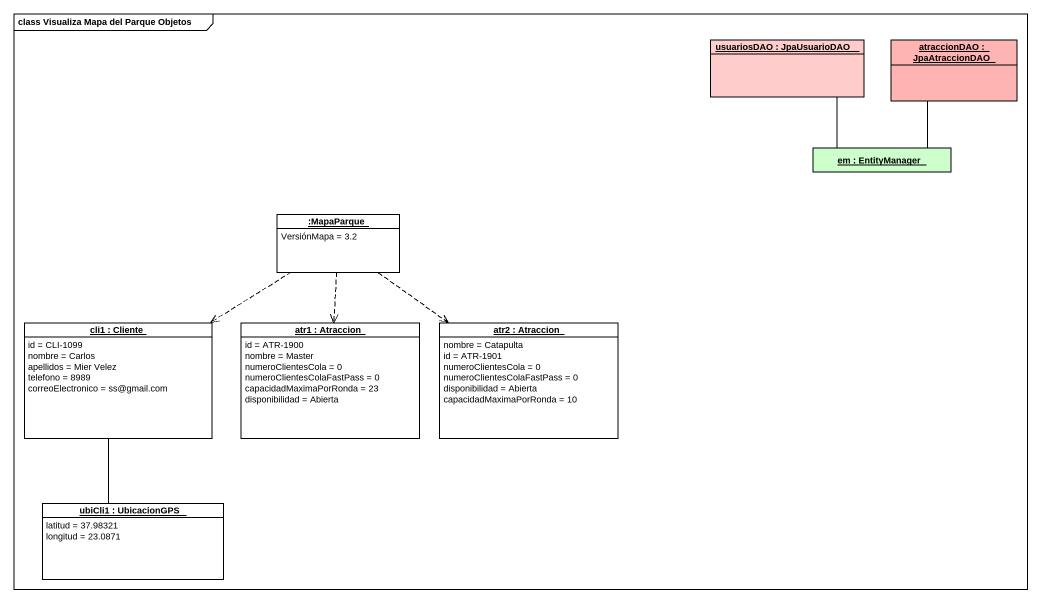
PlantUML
@startuml
mainframe class Visualiza Mapa del Parque Objetos
hide circle
hide empty members
object "usuariosDAO : JpaUsuarioDAO" as usuariosDAO #FFCCCC
object "atraccionDAO : JpaAtraccionDAO" as atraccionDAO #FFB4B4
object "em : EntityManager" as em #CCFFCC
object ":MapaParque" as MapaParque {
  VersiónMapa = 3.2
}
object "cli1 : Cliente" as cli1 {
  id = CLI-1099
  nombre = Carlos
  apellidos = Mier Velez
  telefono = 8989
  correoElectronico = ss@gmail.com
}
object "atr1 : Atraccion" as atr1 {
  id = ATR-1900
  nombre = Master
  numeroClientesCola = 0
  numeroClientesColaFastPass = 0
  capacidadMaximaPorRonda = 23
  disponibilidad = Abierta
}
object "atr2 : Atraccion" as atr2 {
  nombre = Catapulta
  id = ATR-1901
  numeroClientesCola = 0
  numeroClientesColaFastPass = 0
  disponibilidad = Abierta
  capacidadMaximaPorRonda = 10
}
object "ubiCli1 : UbicacionGPS" as ubiCli1 {
  latitud = 37.98321
  longitud = 23.0871
}
usuariosDAO -- em
atraccionDAO -- em
MapaParque ..> cli1
MapaParque ..> atr1
MapaParque ..> atr2
cli1 -- ubiCli1
@enduml
